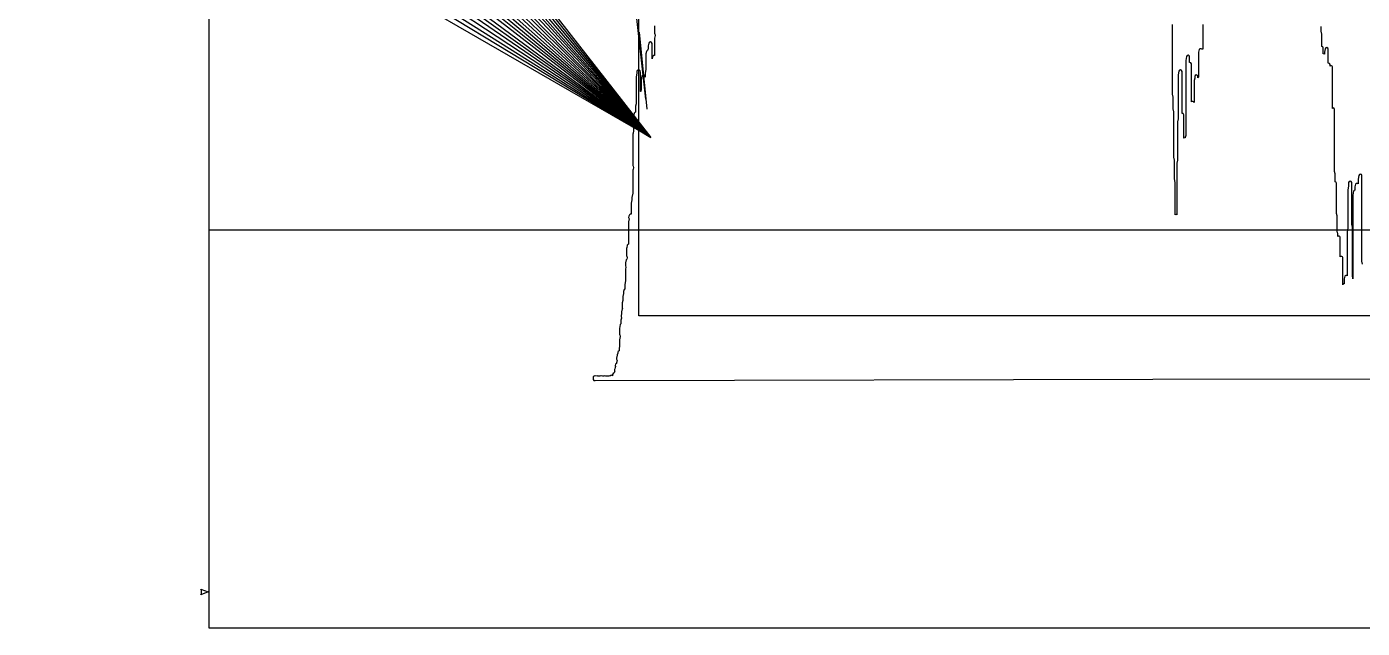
# Model space of a CAD drawing. Extents: x -85 to 1067, y -372 to 325.
# Drawn here: x -81 to 512, y -372 to -104 of the extents above; entities that cross this region are included whole.
import ezdxf

# ---------------------------------------------------------------- set-up
doc = ezdxf.new("R2010")
doc.units = 0

msp = doc.modelspace()

# ---------------------------------------------------------------- linework, layer by layer
for p, q in [((193.892, -136.638), (185.86, -65.0263)), ((190.972, -106.822), (194.29669, -140.9571))]:
    msp.add_line(p, q)
at = {"layer": 'Layer 1'}
for p, q in [((0, -194.759), (0, 323.178)), ((0, -371.653), (0, 323.178)), ((0, -371.653), (0, 323.178)), ((0, -371.653), (0, 323.178)), ((0, -371.653), (0, 323.178)), ((0, -371.653), (0, 323.178)), ((0, -371.653), (0, 323.178)), ((0, -371.653), (0, 323.178)), ((0, -371.653), (0, 323.178)), ((0, -371.653), (0, 323.178)), ((0, -371.653), (0, 323.178)), ((0, -371.653), (0, 323.178)), ((0, -371.653), (0, 323.178)), ((190.782, -232.799), (190.782, 288.465)), ((-28.2499, 134.397), (196.061, -153.622)), ((-31.2538, 129.428), (196.061, -153.622)), ((-37.4619, 118.664), (196.061, -153.622)), ((-34.1999, 124.408), (196.061, -153.622)), ((-40.2892, 113.49), (196.0608, -153.622)), ((-42.9367, 108.536), (196.061, -153.622)), ((-45.8038, 103.012), (196.061, -153.622)), ((-48.8913, 96.7936), (196.0617, -153.6224)), ((-51.4714, 91.3899), (196.061, -153.622)), ((-54.2611, 85.2572), (196.0609, -153.6218)), ((-56.7611, 79.5953), (196.061, -153.622)), ((-59.2449, 73.6523), (196.061, -153.622)), ((-61.4801, 68.1997), (196.061, -153.622)), ((-63.8203, 62.1469), (196.061, -153.622)), ((-65.9533, 56.5476), (196.061, -153.622)), ((-68.0034, 50.8343), (196.061, -153.622)), ((-70.4864, 43.7116), (196.061, -153.622)), ((-72.3549, 37.9024), (196.0611, -153.6216)), ((-74.1722, 32.0688), (196.0608, -153.6222)), ((-76.0289, 25.7104), (196.0611, -153.6216)), ((-77.8182, 19.3068), (196.0618, -153.6222)), ((-79.3557, 13.3914), (196.0613, -153.6216)), ((196.061, -153.622), (-81.067, 6.378)), ((197.798, -103.956), (197.798, -104.809)), ((197.798, -104.809), (197.798, -105.639)), ((197.798, -105.639), (197.798, -106.489)), ((197.798, -106.489), (197.798, -107.341)), ((427.788, -104.518), (427.788, -103.384)), ((427.788, -105.634), (427.788, -104.518)), ((427.788, -106.483), (427.788, -105.634)), ((427.788, -107.903), (427.788, -106.483)), ((441.34, -103.384), (441.34, -104.518)), ((441.34, -104.518), (441.34, -105.348)), ((441.34, -105.348), (441.34, -106.201)), ((441.34, -106.201), (441.34, -107.054)), ((493.856, -105.348), (493.856, -104.235)), ((493.856594, -106.417872), (493.856, -105.348)), ((494.104582, -107.775242), (493.856594, -106.417872)), ((195.26197, -111.688732), (194.977716, -112.823912)), ((195.5646, -111.258183), (195.26197, -111.688732)), ((196.03293, -111.160218), (195.5646, -111.258183)), ((196.463287, -111.369577), (196.03293, -111.160218)), ((196.652, -111.861), (196.463287, -111.369577)), ((196.652, -112.714), (196.652, -111.861)), ((197.811745, -109.449396), (197.797634, -109.588927)), ((197.797634, -109.588927), (197.798, -110.442)), ((197.798, -107.341), (197.834153, -107.563193)), ((197.798, -110.442), (197.798, -111.577)), ((197.798, -111.577), (197.798, -112.428)), ((197.798, -112.428), (197.798, -113.256)), ((198.059846, -108.236716), (197.811745, -109.449396)), ((197.834153, -107.563193), (198.059846, -108.236716)), ((427.788, -109.3), (427.788, -107.903)), ((427.788, -110.719), (427.788, -109.3)), ((427.788, -111.572), (427.788, -110.719)), ((427.788, -112.991), (427.788, -111.572)), ((441.34, -107.054), (441.34, -107.903)), ((441.34, -107.903), (441.34, -108.754)), ((441.34, -108.754), (441.34, -109.584)), ((441.34, -109.584), (441.34, -110.437)), ((441.34, -110.437), (441.34, -111.856)), ((441.34, -111.856), (441.34, -113.251)), ((494.117, -107.901), (494.104582, -107.775242)), ((494.117, -109.04), (494.117, -107.901)), ((494.117, -109.866), (494.117, -109.04)), ((494.117, -111.003), (494.117, -109.866)), ((494.117, -112.138), (494.117, -111.003)), ((494.117, -112.989), (494.117, -112.138)), ((193.845231, -116.665699), (193.845, -117.492)), ((193.845, -117.492), (193.845, -118.345)), ((193.845, -118.345), (193.845, -119.196)), ((193.865551, -116.493431), (193.845231, -116.665699)), ((194.15147, -115.356561), (193.865551, -116.493431)), ((194.36284, -115.04248), (194.15147, -115.356561)), ((194.706121, -114.882851), (194.36284, -115.04248)), ((194.71487, -114.80366), (194.706121, -114.882851)), ((194.956, -113.746), (194.71487, -114.80366)), ((194.977716, -112.823912), (194.955703, -112.996152)), ((194.955703, -112.996152), (194.956, -113.746)), ((196.652, -113.541), (196.652, -112.714)), ((196.652, -114.393), (196.652, -113.541)), ((196.652, -115.246), (196.652, -114.393)), ((196.652, -116.097), (196.652, -115.246)), ((196.652, -116.926), (196.652, -116.097)), ((196.652, -117.776), (196.652, -116.926)), ((196.652207, -118.558505), (196.652, -117.776)), ((196.664625, -118.613623), (196.652207, -118.558505)), ((196.69725, -118.405202), (196.664625, -118.613623)), ((196.981504, -117.552525), (196.69725, -118.405202)), ((197.322241, -117.217972), (196.981504, -117.552525)), ((197.798, -117.177), (197.322241, -117.217972)), ((197.798, -113.256), (197.798, -114.393)), ((197.798, -114.393), (197.798, -115.246)), ((197.798, -115.246), (197.798, -116.379)), ((197.798, -116.379), (197.798, -117.177)), ((427.788, -113.821), (427.788, -112.991)), ((427.788, -114.671), (427.788, -113.821)), ((427.788, -115.522), (427.788, -114.671)), ((427.788, -116.374), (427.788, -115.522)), ((427.788, -117.771), (427.788, -116.374)), ((427.788, -118.624), (427.788, -117.771)), ((427.788, -119.477), (427.788, -118.624)), ((434.00981, -117.655599), (433.725556, -119.359199)), ((434.287981, -117.188999), (434.00981, -117.655599)), ((434.764266, -117.065029), (434.287981, -117.188999)), ((435.213871, -117.265194), (434.764266, -117.065029)), ((435.412, -117.771), (435.213871, -117.265194)), ((435.412, -118.624), (435.412, -117.771)), ((435.412, -119.759), (435.412, -118.624)), ((439.374073, -115.807578), (439.374, -116.66)), ((439.374, -116.66), (439.374, -117.487)), ((439.374, -117.487), (439.374, -118.34)), ((439.374, -118.34), (439.374, -119.191)), ((439.39524, -115.637031), (439.374073, -115.807578)), ((439.677716, -114.500161), (439.39524, -115.637031)), ((439.924131, -114.247371), (439.677716, -114.500161)), ((440.243945, -114.147761), (439.924131, -114.247371)), ((440.573914, -114.205414), (440.243945, -114.147761)), ((440.850796, -114.424413), (440.573914, -114.205414)), ((441.34, -114.34), (440.850796, -114.424413)), ((441.34, -113.251), (441.34, -114.34)), ((494.116827, -113.146477), (494.117, -112.989)), ((494.52014, -113.38311), (494.116827, -113.146477)), ((494.687, -113.82), (494.52014, -113.38311)), ((494.686719, -116.379693), (494.687, -116.374)), ((495.262, -116.595), (494.686719, -116.379693)), ((494.687, -114.669), (494.687, -113.82)), ((494.687, -115.522), (494.687, -114.669)), ((494.687, -116.374), (494.687, -115.522)), ((495.275746, -115.667849), (495.261635, -115.80738)), ((495.261635, -115.80738), (495.262, -116.595)), ((495.56, -114.248469), (495.275746, -115.667849)), ((495.849561, -113.799577), (495.56, -114.248469)), ((496.321154, -113.687426), (495.849561, -113.799577)), ((496.76142, -113.890679), (496.321154, -113.687426)), ((496.957, -114.388), (496.76142, -113.890679)), ((496.957, -115.239), (496.957, -114.388)), ((496.957, -116.374), (496.957, -115.239)), ((496.957, -117.487), (496.957, -116.374)), ((496.957, -118.624), (496.957, -117.487)), ((496.957, -119.475), (496.957, -118.624)), ((190.014376, -123.885294), (189.892748, -124.283904)), ((189.892748, -124.283904), (189.893, -125.052)), ((190.315195, -123.638385), (190.014376, -123.885294)), ((190.700638, -123.584611), (190.315195, -123.638385)), ((191.076138, -123.765406), (190.700638, -123.584611)), ((191.358614, -124.025502), (191.076138, -123.765406)), ((191.586, -124.544), (191.358614, -124.025502)), ((191.586, -125.397), (191.586, -124.544)), ((193.845, -123.373), (193.572825, -124.99391)), ((193.845, -119.196), (193.845, -120.048)), ((193.845, -120.048), (193.845, -120.875)), ((193.845, -120.875), (193.845, -121.728)), ((193.845, -121.728), (193.845, -122.581)), ((193.845, -122.581), (193.845, -123.373)), ((427.788, -120.326), (427.788, -119.477)), ((427.788, -121.156), (427.788, -120.326)), ((427.788, -122.009), (427.788, -121.156)), ((427.788, -122.86), (427.788, -122.009)), ((427.788, -124.279), (427.788, -122.86)), ((427.788, -125.108), (427.788, -124.279)), ((430.62389, -124.16185), (430.341414, -125.84135)), ((430.902534, -123.695293), (430.62389, -124.16185)), ((431.37909, -123.571836), (430.902534, -123.695293)), ((431.828574, -123.772674), (431.37909, -123.571836)), ((432.026, -124.279), (431.828574, -123.772674)), ((432.026, -125.106), (432.026, -124.279)), ((433.715114, -119.476349), (433.715, -120.326)), ((433.715, -120.326), (433.715, -121.44)), ((433.715, -121.44), (433.715, -122.29)), ((433.715, -122.29), (433.715, -123.428)), ((433.715, -123.428), (433.715, -124.825)), ((433.725556, -119.359199), (433.715114, -119.476349)), ((435.412407, -120.3274), (435.412, -119.759)), ((435.95312, -120.41891), (435.412407, -120.3274)), ((436.265, -120.87), (435.95312, -120.41891)), ((436.265, -121.723), (436.265, -120.87)), ((436.265, -122.575), (436.265, -121.723)), ((436.265, -123.428), (436.265, -122.575)), ((436.265, -124.279), (436.265, -123.428)), ((436.265, -125.392), (436.265, -124.279)), ((439.374, -119.191), (439.374, -120.043)), ((439.374, -120.043), (439.374, -121.156)), ((439.374, -121.156), (439.374, -122.009)), ((439.374, -122.009), (439.374, -123.142)), ((439.374, -123.142), (439.374, -123.995)), ((439.374, -123.995), (439.374, -125.108)), ((496.957509, -120.592463), (496.957, -119.475)), ((497.488541, -120.700925), (496.957509, -120.592463)), ((497.786, -121.154), (497.488541, -120.700925)), ((497.7861, -121.923083), (497.786, -121.154)), ((498.113806, -121.768792), (497.7861, -121.923083)), ((498.455895, -121.792513), (498.113806, -121.768792)), ((498.747312, -121.973248), (498.455895, -121.792513)), ((498.923, -122.29), (498.747312, -121.973248)), ((498.923, -123.142), (498.923, -122.29)), ((498.923, -124.279), (498.923, -123.142)), ((498.923, -125.392), (498.923, -124.279)), ((189.617382, -126.70049), (189.60694, -126.815919)), ((189.60694, -126.815919), (189.607, -127.669)), ((189.607, -127.669), (189.607, -128.496)), ((189.607, -128.496), (189.607, -129.349)), ((189.607, -129.349), (189.607, -130.2)), ((189.607, -130.2), (189.607, -131.052)), ((189.893, -125.052), (189.617382, -126.70049)), ((191.586, -126.25), (191.586, -125.397)), ((191.586, -127.099), (191.586, -126.25)), ((191.586, -127.952), (191.586, -127.099)), ((191.586, -128.782), (191.586, -127.952)), ((191.586, -129.633), (191.586, -128.782)), ((191.586, -130.482), (191.586, -129.633)), ((191.586, -131.335), (191.586, -130.482)), ((191.856413, -127.95138), (191.856, -128.782)), ((191.856, -128.782), (191.856, -129.633)), ((191.856, -129.633), (191.856, -130.482)), ((191.856, -130.482), (191.856, -131.335)), ((191.870524, -127.813571), (191.856413, -127.95138)), ((192.153, -126.394191), (191.870524, -127.813571)), ((192.442305, -125.94559), (192.153, -126.394191)), ((192.913645, -125.833038), (192.442305, -125.94559)), ((193.353912, -126.035515), (192.913645, -125.833038)), ((193.55, -126.532), (193.353912, -126.035515)), ((193.549582, -126.801118), (193.55, -126.532)), ((193.562, -126.746), (193.549582, -126.801118)), ((193.562383, -125.112782), (193.562, -125.964)), ((193.562, -125.964), (193.562, -126.746)), ((193.572825, -124.99391), (193.562383, -125.112782)), ((427.788, -125.959), (427.788, -125.108)), ((427.788, -127.378), (427.788, -125.959)), ((427.788, -128.777), (427.788, -127.378)), ((427.788, -130.194), (427.788, -128.777)), ((427.788, -131.329), (427.788, -130.194)), ((430.332665, -125.958472), (430.332, -126.811)), ((430.332, -126.811), (430.332, -127.664)), ((430.332, -127.664), (430.332, -128.491)), ((430.332, -128.491), (430.332, -129.343)), ((430.332, -129.343), (430.332, -130.194)), ((430.332, -130.194), (430.332, -131.329)), ((430.341414, -125.84135), (430.332665, -125.958472)), ((432.026, -125.959), (432.026, -125.106)), ((432.026, -126.811), (432.026, -125.959)), ((432.026, -127.945), (432.026, -126.811)), ((432.026, -129.057), (432.026, -127.945)), ((432.026, -130.194), (432.026, -129.057)), ((432.026, -131.047), (432.026, -130.194)), ((433.715, -124.825), (433.715, -126.245)), ((433.715, -126.245), (433.715, -127.664)), ((433.715, -127.664), (433.715, -129.057)), ((433.715, -129.057), (433.715, -130.763)), ((436.265, -126.527), (436.265, -125.392)), ((436.265, -127.664), (436.265, -126.527)), ((436.265, -128.777), (436.265, -127.664)), ((436.265, -130.194), (436.265, -128.777)), ((436.265, -131.614), (436.265, -130.194)), ((437.406489, -128.31492), (437.384476, -128.490603)), ((437.384476, -128.490603), (437.385, -129.628)), ((437.385, -129.628), (437.385, -130.477)), ((437.385, -130.477), (437.385, -131.329)), ((437.67, -127.29), (437.406489, -128.31492)), ((437.67023, -126.527), (437.67, -127.29)), ((437.897372, -126.011587), (437.67023, -126.527)), ((438.375582, -125.839782), (437.897372, -126.011587)), ((438.853808, -126.011587), (438.375582, -125.839782)), ((439.081, -126.527), (438.853808, -126.011587)), ((439.081195, -127.054386), (439.081, -126.527)), ((439.374, -126.827), (439.081195, -127.054386)), ((439.374, -125.108), (439.374, -126.245)), ((439.374, -126.245), (439.374, -126.827)), ((498.923, -126.811), (498.923, -125.392)), ((498.923, -127.662), (498.923, -126.811)), ((498.923, -128.491), (498.923, -127.662)), ((498.923, -129.342), (498.923, -128.491)), ((498.923, -130.477), (498.923, -129.342)), ((498.923, -131.33), (498.923, -130.477)), ((189.607, -131.052), (189.607, -131.905)), ((189.607, -131.905), (189.607, -132.732)), ((189.607, -132.732), (189.607, -133.584)), ((189.607, -133.584), (189.607, -134.437)), ((189.607, -134.437), (189.607, -135.288)), ((189.607, -135.288), (189.607, -136.116)), ((189.607, -136.116), (189.607, -136.967)), ((191.586, -132.187), (191.586, -131.335)), ((191.586, -133.018), (191.586, -132.187)), ((191.586, -133.161), (191.586, -133.018)), ((191.682067, -133.16083), (191.586, -133.161)), ((191.856, -132.129), (191.682067, -133.16083)), ((191.856, -131.335), (191.856, -132.129)), ((427.788, -132.182), (427.788, -131.329)), ((427.788, -133.295), (427.788, -132.182)), ((427.788464, -134.360979), (427.788, -133.295)), ((428.058889, -135.711469), (427.788464, -134.360979)), ((428.073, -135.851), (428.058889, -135.711469)), ((428.073, -136.678), (428.073, -135.851)), ((430.332, -131.329), (430.332, -132.442)), ((430.332, -132.442), (430.332, -133.579)), ((430.332, -133.579), (430.332, -134.713)), ((430.332, -134.713), (430.332, -135.851)), ((430.332, -135.851), (430.332, -136.962)), ((432.026, -132.442), (432.026, -131.047)), ((432.026, -133.862), (432.026, -132.442)), ((432.026, -134.713), (432.026, -133.862)), ((432.026, -135.565), (432.026, -134.713)), ((432.026, -136.962), (432.026, -135.565)), ((433.715, -130.763), (433.715, -132.182)), ((433.715, -132.182), (433.715, -133.862)), ((433.715, -133.862), (433.715, -135.565)), ((433.715, -135.565), (433.715, -137.531)), ((436.265, -133.295), (436.265, -131.614)), ((436.265, -134.714), (436.265, -133.295)), ((436.265, -136.396), (436.265, -134.714)), ((436.26528, -137.773672), (436.265, -136.396)), ((437.385, -131.329), (437.385, -132.182)), ((437.385, -132.182), (437.385, -133.295)), ((437.385, -133.295), (437.385, -134.146)), ((437.385, -134.146), (437.385, -135.283)), ((437.385, -135.283), (437.385, -136.396)), ((437.385, -136.396), (437.385, -137.531)), ((498.923, -132.441), (498.923, -131.33)), ((498.923, -133.293), (498.923, -132.441)), ((498.923, -134.43), (498.923, -133.293)), ((498.923, -135.565), (498.923, -134.43)), ((498.923, -136.678), (498.923, -135.565)), ((189.323, -142.356), (188.986962, -142.49776)), ((189.323141, -139.806317), (189.323, -140.635)), ((189.323, -140.635), (189.323, -141.486)), ((189.323, -141.486), (189.323, -142.338)), ((189.323, -142.338), (189.323, -142.356)), ((189.345154, -139.63577), (189.323141, -139.806317)), ((189.607, -138.585), (189.345154, -139.63577)), ((189.607, -136.967), (189.607, -137.82)), ((189.607, -137.82), (189.607, -138.585)), ((428.072157, -140.844701), (428.073, -140.061)), ((428.340889, -142.195191), (428.072157, -140.844701)), ((428.073, -137.531), (428.073, -136.678)), ((428.073, -138.382), (428.073, -137.531)), ((428.073, -139.234), (428.073, -138.382)), ((428.073, -140.061), (428.073, -139.234)), ((428.355, -142.333), (428.340889, -142.195191)), ((428.355, -143.47), (428.355, -142.333)), ((430.332, -136.962), (430.332, -138.097)), ((430.332, -138.097), (430.332, -139.517)), ((430.332, -139.517), (430.332, -140.63)), ((430.332, -140.63), (430.332, -141.481)), ((430.332, -141.481), (430.332, -142.617)), ((432.026, -137.815), (432.026, -136.962)), ((432.026, -138.668), (432.026, -137.815)), ((432.026, -139.517), (432.026, -138.668)), ((432.026, -140.347), (432.026, -139.517)), ((432.026, -141.766), (432.026, -140.347)), ((432.026, -142.617), (432.026, -141.766)), ((433.715, -137.531), (433.715, -139.234)), ((433.715, -139.234), (433.715, -141.2)), ((433.715, -141.2), (433.715, -143.186)), ((436.576981, -137.622435), (436.26528, -137.773672)), ((436.906051, -137.634022), (436.576981, -137.622435)), ((437.194665, -137.792516), (436.906051, -137.634022)), ((437.385, -138.082), (437.194665, -137.792516)), ((437.385, -137.531), (437.385, -138.082)), ((498.922323, -140.6574), (498.923, -140.061)), ((499.13938, -140.497211), (498.922323, -140.6574)), ((498.923, -137.815), (498.923, -136.678)), ((498.923, -138.949), (498.923, -137.815)), ((498.923, -140.061), (498.923, -138.949)), ((499.592582, -140.72604), (499.13938, -140.497211)), ((499.775, -141.2), (499.592582, -140.72604)), ((499.775, -142.333), (499.775, -141.2)), ((499.775, -143.186), (499.775, -142.333)), ((188.480652, -144.471314), (188.469928, -144.588436)), ((188.469928, -144.588436), (188.47, -145.441)), ((188.47, -145.441), (188.47, -146.29)), ((188.47, -146.29), (188.47, -147.143)), ((188.47, -147.143), (188.47, -147.971)), ((188.47, -147.971), (188.47, -148.824)), ((188.766599, -142.788364), (188.480652, -144.471314)), ((188.986962, -142.49776), (188.766599, -142.788364)), ((428.355, -144.299), (428.355, -143.47)), ((428.355, -145.435), (428.355, -144.299)), ((428.355, -146.569), (428.355, -145.435)), ((428.355, -147.682), (428.355, -146.569)), ((428.355, -148.819), (428.355, -147.682)), ((430.059853, -146.71549), (430.045742, -146.855021)), ((430.045742, -146.855021), (430.046, -147.966)), ((430.046, -147.966), (430.046, -148.819)), ((430.332, -145.365), (430.059853, -146.71549)), ((430.332, -142.617), (430.332, -143.47)), ((430.332, -143.47), (430.332, -144.583)), ((430.332, -144.583), (430.332, -145.365)), ((432.025323, -142.930843), (432.026, -142.617)), ((432.565062, -143.021077), (432.025323, -142.930843)), ((432.878, -143.47), (432.565062, -143.021077)), ((432.878, -144.297), (432.878, -143.47)), ((432.878, -145.15), (432.878, -144.297)), ((432.878, -146.285), (432.878, -145.15)), ((432.878, -147.136), (432.878, -146.285)), ((432.878, -148.248), (432.878, -147.136)), ((432.878, -149.101), (432.878, -148.248)), ((433.715, -143.186), (433.715, -144.865)), ((433.715, -144.865), (433.715, -146.855)), ((433.715, -146.855), (433.715, -148.819)), ((499.775, -144.013), (499.775, -143.186)), ((499.775, -145.15), (499.775, -144.013)), ((499.775, -146.002), (499.775, -145.15)), ((499.775, -146.855), (499.775, -146.002)), ((499.775, -147.682), (499.775, -146.855)), ((499.775, -148.535), (499.775, -147.682)), ((188.187185, -151.922611), (188.187, -152.775)), ((188.187, -152.775), (188.187, -153.628)), ((188.187, -153.628), (188.187, -154.761)), ((188.201296, -151.78308), (188.187185, -151.922611)), ((188.47, -150.455), (188.201296, -151.78308)), ((188.47, -148.824), (188.47, -149.673)), ((188.47, -149.673), (188.47, -150.455)), ((428.355, -149.668), (428.355, -148.819)), ((428.355, -150.806), (428.355, -149.668)), ((428.355, -151.633), (428.355, -150.806)), ((428.355, -153.053), (428.355, -151.633)), ((428.355, -154.474), (428.355, -153.053)), ((430.046, -148.819), (430.046, -149.668)), ((430.046, -149.668), (430.046, -150.805)), ((430.046, -150.805), (430.046, -151.917)), ((430.046, -151.917), (430.046, -152.77)), ((430.046, -152.77), (430.046, -153.904)), ((430.046, -153.904), (430.046, -155.042)), ((432.877873, -153.856598), (432.878, -153.053)), ((433.358441, -153.751527), (432.877873, -153.856598)), ((432.878, -150.52), (432.878, -149.101)), ((432.878, -151.373), (432.878, -150.52)), ((432.878, -152.203), (432.878, -151.373)), ((432.878, -153.053), (432.878, -152.203)), ((433.470455, -153.198569), (433.358441, -153.751527)), ((433.715, -153.016), (433.470455, -153.198569)), ((433.715, -148.819), (433.715, -150.806)), ((433.715, -150.806), (433.715, -152.77)), ((433.715, -152.77), (433.715, -153.016)), ((499.775, -149.387), (499.775, -148.535)), ((499.775, -150.238), (499.775, -149.387)), ((499.775, -151.373), (499.775, -150.238)), ((499.775, -152.204), (499.775, -151.373)), ((499.775, -153.337), (499.775, -152.204)), ((499.775, -154.474), (499.775, -153.337)), ((188.187, -154.761), (188.187, -155.592)), ((188.187, -155.592), (188.187, -156.441)), ((188.187, -156.441), (188.187, -157.294)), ((188.187, -157.294), (188.187, -158.43)), ((188.187, -158.43), (188.187, -159.543)), ((188.187, -159.543), (188.187, -160.396)), ((428.355, -155.869), (428.355, -154.474)), ((428.355, -157.288), (428.355, -155.869)), ((428.355, -158.708), (428.355, -157.288)), ((428.355, -159.538), (428.355, -158.708)), ((428.355, -160.957), (428.355, -159.538)), ((430.046, -155.042), (430.046, -156.153)), ((430.046, -156.153), (430.046, -157.573)), ((430.046, -157.573), (430.046, -158.708)), ((430.046, -158.708), (430.046, -159.821)), ((430.046, -159.821), (430.046, -161.242)), ((499.775, -155.587), (499.775, -154.474)), ((499.775, -156.436), (499.775, -155.587)), ((499.775, -157.573), (499.775, -156.436)), ((499.775, -158.708), (499.775, -157.573)), ((499.775, -159.821), (499.775, -158.708)), ((499.775, -160.958), (499.775, -159.821)), ((188.187, -160.396), (188.187, -161.247)), ((188.187, -161.247), (188.187, -162.382)), ((188.187, -162.382), (188.187, -163.209)), ((188.187, -163.209), (188.187, -164.061)), ((188.187, -164.061), (188.187, -165.198)), ((188.187, -165.198), (188.187, -166.051)), ((188.187, -166.051), (188.224902, -166.278386)), ((428.355492, -162.306388), (428.355, -160.957)), ((428.625889, -163.632748), (428.355492, -162.306388)), ((428.64, -163.774), (428.625889, -163.632748)), ((428.64, -165.193), (428.64, -163.774)), ((428.64, -166.613), (428.64, -165.193)), ((429.785481, -165.193101), (429.785, -166.328)), ((429.797899, -165.06565), (429.785481, -165.193101)), ((430.046, -163.71), (429.797899, -165.06565)), ((430.046, -161.242), (430.046, -162.377)), ((430.046, -162.377), (430.046, -163.71)), ((499.775, -162.093), (499.775, -160.958)), ((499.775, -163.204), (499.775, -162.093)), ((499.775, -164.341), (499.775, -163.204)), ((499.775, -165.476), (499.775, -164.341)), ((499.775, -166.613), (499.775, -165.476)), ((188.18731, -168.014729), (188.187, -168.864)), ((188.187, -168.864), (188.187, -169.717)), ((188.187, -169.717), (188.187, -170.569)), ((188.187, -170.569), (188.187, -171.682)), ((188.187, -171.682), (188.187, -172.533)), ((188.20763, -167.845904), (188.18731, -168.014729)), ((188.440181, -166.908842), (188.20763, -167.845904)), ((188.224902, -166.278386), (188.440181, -166.908842)), ((428.639968, -171.902829), (428.64, -170.824)), ((428.915558, -173.549599), (428.639968, -171.902829)), ((428.64, -167.725), (428.64, -166.613)), ((428.64, -168.576), (428.64, -167.725)), ((428.64, -169.711), (428.64, -168.576)), ((428.64, -170.824), (428.64, -169.711)), ((429.785, -166.328), (429.785, -167.725)), ((429.785, -167.725), (429.785, -169.145)), ((429.785, -169.145), (429.785, -170.564)), ((429.785, -170.564), (429.785, -171.675)), ((429.785, -171.675), (429.785, -173.095)), ((499.775, -167.726), (499.775, -166.613)), ((499.775476, -168.773242), (499.775, -167.726)), ((500.038987, -169.825732), (499.775476, -168.773242)), ((500.061, -169.998), (500.038987, -169.825732)), ((500.061, -171.109), (500.061, -169.998)), ((500.061, -171.961), (500.061, -171.109)), ((500.061, -173.096), (500.061, -171.961)), ((510.51659, -170.44685), (510.234086, -172.12635)), ((510.79755, -169.98798), (510.51659, -170.44685)), ((511.270272, -169.866732), (510.79755, -169.98798)), ((511.716255, -170.06483), (511.270272, -169.866732)), ((511.917, -170.564), (511.716255, -170.06483)), ((511.917, -171.677), (511.917, -170.564)), ((511.917, -172.528), (511.917, -171.677)), ((188.187, -172.533), (188.187, -173.386)), ((188.187, -173.386), (188.187, -174.238)), ((188.187, -174.238), (188.187, -175.065)), ((188.187, -175.065), (188.187, -175.918)), ((188.187, -175.918), (188.187, -176.769)), ((188.187, -176.769), (188.187, -177.621)), ((188.187, -177.621), (188.187, -178.448)), ((428.926, -173.665), (428.915558, -173.549599)), ((428.926, -174.493), (428.926, -173.665)), ((428.926, -175.627), (428.926, -174.493)), ((428.926, -176.764), (428.926, -175.627)), ((428.926, -177.616), (428.926, -176.764)), ((428.926, -178.443), (428.926, -177.616)), ((429.785, -173.095), (429.785, -174.493)), ((429.785, -174.493), (429.785, -175.913)), ((429.785, -175.913), (429.785, -177.05)), ((429.785, -177.05), (429.785, -178.443)), ((500.061242, -173.321709), (500.061, -173.096)), ((500.448401, -173.54029), (500.061242, -173.321709)), ((500.628, -173.947), (500.448401, -173.54029)), ((500.628, -174.778), (500.628, -173.947)), ((500.628, -175.627), (500.628, -174.778)), ((500.628, -176.48), (500.628, -175.627)), ((500.628, -177.332), (500.628, -176.48)), ((500.628, -178.185), (500.628, -177.332)), ((505.702633, -177.04992), (505.702, -177.899)), ((505.702, -177.899), (505.702, -178.729)), ((505.711382, -176.93277), (505.702633, -177.04992)), ((505.987, -175.286), (505.711382, -176.93277)), ((506.213605, -173.151983), (505.98626, -173.667)), ((505.98626, -173.667), (505.987, -174.493)), ((505.987, -174.493), (505.987, -175.286)), ((506.69164, -172.980311), (506.213605, -173.151983)), ((507.16967, -173.151983), (506.69164, -172.980311)), ((507.397, -173.667), (507.16967, -173.151983)), ((507.397, -174.493), (507.397, -173.667)), ((507.397, -175.346), (507.397, -174.493)), ((507.397, -176.48), (507.397, -175.346)), ((507.397, -177.332), (507.397, -176.48)), ((507.397, -178.445), (507.397, -177.332)), ((508.243241, -177.499086), (507.960737, -179.178586)), ((508.464711, -177.206721), (508.243241, -177.499086)), ((508.803, -177.065), (508.464711, -177.206721)), ((508.803167, -175.626506), (508.803, -176.48)), ((508.803, -176.48), (508.803, -177.065)), ((508.824334, -175.457709), (508.803167, -175.626506)), ((509.10681, -174.322559), (508.824334, -175.457709)), ((509.334004, -174.08288), (509.10681, -174.322559)), ((509.630224, -173.975422), (509.334004, -174.08288)), ((509.943785, -174.006642), (509.630224, -173.975422)), ((510.223, -174.183), (509.943785, -174.006642)), ((510.223362, -172.243472), (510.223, -173.381)), ((510.223, -173.381), (510.223, -174.183)), ((510.234086, -172.12635), (510.223362, -172.243472)), ((511.917, -173.947), (511.917, -172.528)), ((511.917, -174.778), (511.917, -173.947)), ((511.917, -175.627), (511.917, -174.778)), ((511.917, -176.765), (511.917, -175.627)), ((511.917, -177.616), (511.917, -176.765)), ((511.917, -178.729), (511.917, -177.616)), ((187.344075, -182.85264), (187.335326, -182.96979)), ((187.335326, -182.96979), (187.336, -183.823)), ((187.336, -183.823), (187.336, -184.672)), ((187.618, -181.23), (187.344075, -182.85264)), ((187.618153, -180.437442), (187.618, -181.23)), ((187.630571, -180.299633), (187.618153, -180.437442)), ((187.916603, -178.876813), (187.630571, -180.299633)), ((188.187, -178.677), (187.916603, -178.876813)), ((188.187, -178.448), (188.187, -178.677)), ((428.926, -179.296), (428.926, -178.443)), ((428.926, -180.148), (428.926, -179.296)), ((428.926, -181.001), (428.926, -180.148)), ((428.926, -181.852), (428.926, -181.001)), ((428.926, -182.681), (428.926, -181.852)), ((428.926, -183.532), (428.926, -182.681)), ((428.926, -184.384), (428.926, -183.532)), ((429.785, -178.443), (429.785, -179.863)), ((429.785, -179.863), (429.785, -181.282)), ((429.785, -181.282), (429.785, -182.395)), ((429.785, -182.395), (429.785, -183.817)), ((429.785, -183.817), (429.785, -184.951)), ((500.628, -179.012), (500.628, -178.185)), ((500.628, -180.149), (500.628, -179.012)), ((500.628, -181.001), (500.628, -180.149)), ((500.628, -181.852), (500.628, -181.001)), ((500.628, -182.681), (500.628, -181.852)), ((500.628, -183.818), (500.628, -182.681)), ((500.628, -184.951), (500.628, -183.818)), ((505.702, -178.729), (505.702, -179.582)), ((505.702, -179.582), (505.702, -180.715)), ((505.702, -180.715), (505.702, -181.852)), ((505.702, -181.852), (505.702, -182.965)), ((505.702, -182.965), (505.702, -184.1)), ((507.397, -179.582), (507.397, -178.445)), ((507.397, -180.715), (507.397, -179.582)), ((507.397, -182.112), (507.397, -180.715)), ((507.397, -183.247), (507.397, -182.112)), ((507.397, -184.667), (507.397, -183.247)), ((507.950013, -179.295708), (507.95, -180.433)), ((507.95, -180.433), (507.95, -181.568)), ((507.95, -181.568), (507.95, -182.965)), ((507.95, -182.965), (507.95, -183.818)), ((507.95, -183.818), (507.95, -184.667)), ((507.960737, -179.178586), (507.950013, -179.295708)), ((511.917, -179.864), (511.917, -178.729)), ((511.917, -181.001), (511.917, -179.864)), ((511.917, -182.395), (511.917, -181.001)), ((511.917, -183.532), (511.917, -182.395)), ((511.917, -184.951), (511.917, -183.532)), ((186.481657, -189.803527), (186.237112, -191.017927)), ((186.297338, -188.59429), (186.259407, -189.130004)), ((186.259407, -189.130004), (186.481657, -189.803527)), ((186.579814, -188.025838), (186.297338, -188.59429)), ((186.899762, -187.724509), (186.579814, -188.025838)), ((187.336, -187.671), (186.899762, -187.724509)), ((187.336, -184.672), (187.336, -185.525)), ((187.336, -185.525), (187.336, -186.355)), ((187.336, -186.355), (187.336, -187.206)), ((187.336, -187.206), (187.336, -187.671)), ((428.925437, -187.142284), (428.926, -186.064)), ((429.052973, -187.91227), (428.925437, -187.142284)), ((428.926, -185.237), (428.926, -184.384)), ((428.926, -186.064), (428.926, -185.237)), ((429.436862, -187.871027), (429.052973, -187.91227)), ((429.785, -188.038), (429.436862, -187.871027)), ((429.785, -184.951), (429.785, -186.35)), ((429.785, -186.35), (429.785, -187.483)), ((429.785, -187.483), (429.785, -188.038)), ((500.627834, -187.396993), (500.628, -186.632)), ((500.88968, -188.451203), (500.627834, -187.396993)), ((500.628, -185.804), (500.628, -184.951)), ((500.628, -186.632), (500.628, -185.804)), ((500.91, -188.62), (500.88968, -188.451203)), ((500.91, -189.471), (500.91, -188.62)), ((500.91, -190.3), (500.91, -189.471)), ((505.702, -184.1), (505.702, -185.519)), ((505.702, -185.519), (505.702, -186.632)), ((505.702, -186.632), (505.702, -188.052)), ((505.702, -188.052), (505.702, -189.471)), ((505.702, -189.471), (505.702, -191.152)), ((507.397, -185.804), (507.397, -184.667)), ((507.397, -186.916), (507.397, -185.804)), ((507.397, -187.769), (507.397, -186.916)), ((507.397, -188.903), (507.397, -187.769)), ((507.397, -190.015), (507.397, -188.903)), ((507.95, -184.667), (507.95, -185.519)), ((507.95, -185.519), (507.95, -186.35)), ((507.95, -186.35), (507.95, -187.201)), ((507.95, -187.201), (507.95, -188.336)), ((507.95, -188.336), (507.95, -189.189)), ((507.95, -189.189), (507.95, -190.3)), ((511.917, -186.35), (511.917, -184.951)), ((511.917, -187.769), (511.917, -186.35)), ((511.917, -189.189), (511.917, -187.769)), ((511.917, -190.586), (511.917, -189.189)), ((794.983, -194.759), (0, -194.759)), ((186.223001, -191.157458), (186.223, -192.01)), ((186.223, -192.01), (186.223, -192.859)), ((186.223, -192.859), (186.223, -193.689)), ((186.223, -193.689), (186.223, -194.542)), ((186.223, -194.542), (186.223, -195.393)), ((186.223, -195.393), (186.223, -196.242)), ((186.237112, -191.017927), (186.223001, -191.157458)), ((500.909746, -195.272365), (500.91, -194.537)), ((501.157847, -196.013085), (500.909746, -195.272365)), ((500.91, -191.152), (500.91, -190.3)), ((500.91, -192.005), (500.91, -191.152)), ((500.91, -192.854), (500.91, -192.005)), ((500.91, -193.684), (500.91, -192.854)), ((500.91, -194.537), (500.91, -193.684)), ((505.426382, -195.55504), (505.41594, -195.670441)), ((505.41594, -195.670441), (505.416, -197.376)), ((505.702, -193.91), (505.426382, -195.55504)), ((505.702, -191.152), (505.702, -192.572)), ((505.702, -192.572), (505.702, -193.91)), ((507.397, -191.152), (507.397, -190.015)), ((507.397834, -191.918433), (507.397, -191.152)), ((507.65968, -192.969203), (507.397834, -191.918433)), ((507.68, -193.138), (507.65968, -192.969203)), ((507.68, -194.251), (507.68, -193.138)), ((507.68, -195.104), (507.68, -194.251)), ((507.68, -195.956), (507.68, -195.104)), ((507.95, -190.3), (507.95, -191.435)), ((507.95, -191.435), (507.95, -192.287)), ((507.95, -192.287), (507.95, -193.424)), ((507.95, -193.424), (507.95, -194.537)), ((507.95, -194.537), (507.95, -195.67)), ((507.95, -195.67), (507.95, -196.807)), ((511.917, -192.005), (511.917, -190.586)), ((511.917, -193.684), (511.917, -192.005)), ((511.917, -195.104), (511.917, -193.684)), ((511.917, -196.523), (511.917, -195.104)), ((185.673542, -201.420246), (185.391066, -202.558866)), ((185.900921, -201.162694), (185.673542, -201.420246)), ((186.223, -201.043), (185.900921, -201.162694)), ((186.223, -196.242), (186.223, -197.095)), ((186.223, -197.095), (186.223, -197.925)), ((186.223, -197.925), (186.223, -198.778)), ((186.223, -198.778), (186.223, -199.629)), ((186.223, -199.629), (186.223, -200.48)), ((186.223, -200.48), (186.223, -201.043)), ((501.194, -196.237), (501.157847, -196.013085)), ((501.194, -197.09), (501.194, -196.237)), ((501.19426, -197.570327), (501.194, -197.09)), ((501.512606, -197.427915), (501.19426, -197.570327)), ((501.843074, -197.450947), (501.512606, -197.427915)), ((502.12732, -197.621087), (501.843074, -197.450947)), ((502.307, -197.92), (502.12732, -197.621087)), ((502.307, -198.773), (502.307, -197.92)), ((502.307, -199.906), (502.307, -198.773)), ((502.307, -201.045), (502.307, -199.906)), ((502.307, -202.156), (502.307, -201.045)), ((505.416, -197.376), (505.416, -198.773)), ((505.416, -198.773), (505.416, -200.475)), ((505.416, -200.475), (505.416, -202.156)), ((507.68, -196.807), (507.68, -195.956)), ((507.68, -197.636), (507.68, -196.807)), ((507.68, -198.487), (507.68, -197.636)), ((507.68, -199.34), (507.68, -198.487)), ((507.68, -200.192), (507.68, -199.34)), ((507.68, -201.045), (507.68, -200.192)), ((507.68, -201.872), (507.68, -201.045)), ((507.95, -196.807), (507.95, -197.92)), ((507.95, -197.92), (507.95, -199.055)), ((507.95, -199.055), (507.95, -200.192)), ((507.95, -200.192), (507.95, -201.326)), ((507.95, -201.326), (507.95, -202.438)), ((511.917, -198.203), (511.917, -196.523)), ((511.917, -199.625), (511.917, -198.203)), ((511.917, -201.326), (511.917, -199.625)), ((511.917, -202.724), (511.917, -201.326)), ((185.391066, -202.558866), (185.370746, -202.727663)), ((185.370746, -202.727663), (185.371, -203.58)), ((185.371, -203.58), (185.371, -204.433)), ((185.371, -204.433), (185.371, -205.26)), ((185.371, -205.26), (185.371, -206.113)), ((185.371, -206.113), (185.407153, -206.335193)), ((185.407153, -206.335193), (185.631153, -207.010437)), ((185.631153, -207.010437), (185.500202, -207.663301)), ((502.307, -203.009), (502.307, -202.156)), ((502.307, -204.428), (502.307, -203.009)), ((502.307, -205.823), (502.307, -204.428)), ((502.30707, -206.61377), (502.307, -205.823)), ((502.630427, -206.457354), (502.30707, -206.61377)), ((502.970245, -206.475873), (502.630427, -206.457354)), ((503.262707, -206.649897), (502.970245, -206.475873)), ((503.444, -206.96), (503.262707, -206.649897)), ((503.444, -207.811), (503.444, -206.96)), ((505.416, -202.156), (505.416, -203.858)), ((505.416, -203.858), (505.416, -205.541)), ((505.416, -205.541), (505.416, -207.243)), ((505.416, -207.243), (505.416, -208.946)), ((507.68, -202.724), (507.68, -201.872)), ((507.68, -203.858), (507.68, -202.724)), ((507.68, -204.71), (507.68, -203.858)), ((507.68, -205.541), (507.68, -204.71)), ((507.68, -206.674), (507.68, -205.541)), ((507.68, -207.527), (507.68, -206.674)), ((507.68, -208.662), (507.68, -207.527)), ((507.95, -202.438), (507.95, -203.575)), ((507.95, -203.575), (507.95, -204.995)), ((507.95, -204.995), (507.95, -206.107)), ((507.95, -206.107), (507.95, -207.243)), ((507.95, -207.243), (507.95, -208.38)), ((511.916825, -208.58989), (511.917, -207.243)), ((511.917, -204.144), (511.917, -202.724)), ((511.917, -205.823), (511.917, -204.144)), ((511.917, -207.243), (511.917, -205.823)), ((184.800517, -209.496108), (184.8, -210.348)), ((184.8, -210.348), (184.836181, -210.571943)), ((184.800311, -212.334109), (184.8, -213.165)), ((184.8, -213.165), (184.8, -214.014)), ((184.822324, -212.16359), (184.800311, -212.334109)), ((184.816322, -209.354856), (184.800517, -209.496108)), ((185.100576, -207.957856), (184.816322, -209.354856)), ((185.056653, -211.228222), (184.822324, -212.16359)), ((184.836181, -210.571943), (185.056653, -211.228222)), ((185.500202, -207.663301), (185.100576, -207.957856)), ((503.444, -208.662), (503.444, -207.811)), ((503.444, -209.777), (503.444, -208.662)), ((503.444, -210.91), (503.444, -209.777)), ((503.444, -212.045), (503.444, -210.91)), ((503.444, -213.442), (503.444, -212.045)), ((503.444, -214.862), (503.444, -213.442)), ((505.416, -208.946), (505.416, -210.626)), ((505.416, -210.626), (505.416, -212.329)), ((505.416, -212.329), (505.416, -214.011)), ((507.68, -209.491), (507.68, -208.662)), ((507.68, -210.626), (507.68, -209.491)), ((507.68, -211.478), (507.68, -210.626)), ((507.68, -212.615), (507.68, -211.478)), ((507.68, -213.728), (507.68, -212.615)), ((507.95, -208.38), (507.95, -209.491)), ((507.95, -209.491), (507.95, -210.626)), ((507.95, -210.626), (507.95, -211.763)), ((507.95, -211.763), (507.95, -212.875)), ((507.95, -212.875), (507.95, -214.011)), ((512.189, -209.918), (511.916825, -208.58989)), ((184.52791, -218.98677), (184.519161, -219.102171)), ((184.519161, -219.102171), (184.52, -219.955)), ((184.8, -217.34), (184.52791, -218.98677)), ((184.8, -214.014), (184.8, -214.867)), ((184.8, -214.867), (184.8, -215.719)), ((184.8, -215.719), (184.8, -216.572)), ((184.8, -216.572), (184.8, -217.34)), ((503.443297, -219.045153), (503.444, -217.964)), ((503.472394, -218.926309), (503.443297, -219.045153)), ((503.444, -216.281), (503.444, -214.862)), ((503.444, -217.111), (503.444, -216.281)), ((503.444, -217.964), (503.444, -217.111)), ((503.691652, -218.684988), (503.472394, -218.926309)), ((503.996, -218.568), (503.691652, -218.684988)), ((503.996174, -216.56639), (503.996, -217.678)), ((503.996, -217.678), (503.996, -218.531)), ((503.996, -218.531), (503.996, -218.568)), ((504.017341, -216.394122), (503.996174, -216.56639)), ((504.30326, -215.257252), (504.017341, -216.394122)), ((504.529721, -215.018777), (504.30326, -215.257252)), ((504.824692, -214.911428), (504.529721, -215.018777)), ((505.137132, -214.941677), (504.824692, -214.911428)), ((505.416, -215.116), (505.137132, -214.941677)), ((505.416, -214.011), (505.416, -215.116)), ((507.679603, -214.80306), (507.68, -213.728)), ((507.95, -216.424), (507.679603, -214.80306)), ((507.95, -214.011), (507.95, -214.862)), ((507.95, -214.862), (507.95, -215.998)), ((507.95, -215.998), (507.95, -216.424)), ((183.68049, -224.30939), (183.666379, -224.450642)), ((183.666379, -224.450642), (183.667, -225.304)), ((183.667, -225.304), (183.667, -226.075)), ((183.951, -222.983), (183.68049, -224.30939)), ((183.951605, -222.201008), (183.951, -222.983)), ((183.987758, -221.978815), (183.951605, -222.201008)), ((184.270234, -221.129581), (183.987758, -221.978815)), ((184.52, -220.978), (184.270234, -221.129581)), ((184.52, -219.955), (184.52, -220.782)), ((184.52, -220.782), (184.52, -220.978)), ((183.133741, -231.102085), (183.11963, -231.241616)), ((183.11963, -231.241616), (183.12, -231.956)), ((183.419688, -229.682675), (183.133741, -231.102085)), ((183.406622, -227.289406), (183.406, -228.142)), ((183.406, -228.142), (183.406, -228.973)), ((183.406, -228.973), (183.436875, -229.179699)), ((183.42412, -227.13266), (183.406622, -227.289406)), ((183.547111, -229.53973), (183.419688, -229.682675)), ((183.667, -226.075), (183.42412, -227.13266)), ((183.436875, -229.179699), (183.547111, -229.53973)), ((182.563825, -236.759007), (182.277906, -238.462607)), ((182.836, -236.337), (182.563825, -236.759007)), ((182.83617, -234.910187), (182.836, -235.763)), ((182.836, -235.763), (182.836, -236.337)), ((182.85649, -234.737947), (182.83617, -234.910187)), ((183.092484, -233.8043), (182.85649, -234.737947)), ((183.12, -231.956), (182.872012, -232.700163)), ((182.872012, -232.700163), (182.872012, -233.148021)), ((182.872012, -233.148021), (183.092484, -233.8043)), ((809.977, -232.799), (190.782, -232.799)), ((182.269157, -238.579757), (182.269, -239.432)), ((182.269, -239.432), (182.269, -240.259)), ((182.269, -240.259), (182.269, -241.111)), ((182.269, -241.111), (182.305153, -241.333193)), ((182.277906, -238.462607), (182.269157, -238.579757)), ((182.534289, -242.018795), (182.277636, -243.524305)), ((182.305153, -241.333193), (182.534289, -242.018795)), ((181.416242, -249.01273), (181.416, -249.468)), ((181.611345, -248.641079), (181.416242, -249.01273)), ((181.983, -248.446), (181.611345, -248.641079)), ((181.996853, -247.45164), (181.982742, -247.592892)), ((181.982742, -247.592892), (181.983, -248.446)), ((182.269, -246.127), (181.996853, -247.45164)), ((182.277636, -243.524305), (182.268887, -243.641427)), ((182.268887, -243.641427), (182.269, -244.495)), ((182.269, -244.495), (182.269, -245.347)), ((182.269, -245.347), (182.269, -246.127)), ((180.410196, -254.363328), (180.319536, -254.89507)), ((180.319536, -254.89507), (180.478004, -255.360144)), ((180.85, -254.051), (180.410196, -254.363328)), ((180.870127, -253.646918), (180.849807, -253.817437)), ((180.849807, -253.817437), (180.85, -254.051)), ((181.144305, -250.293105), (180.863579, -251.690075)), ((180.863579, -251.690075), (180.883899, -252.051827)), ((181.102621, -252.709828), (180.870127, -253.646918)), ((180.883899, -252.051827), (181.102621, -252.709828)), ((181.168012, -250.208692), (181.144305, -250.293105)), ((181.416, -249.468), (181.168012, -250.208692)), ((170.529236, -259.921817), (170.445776, -260.23829)), ((170.445776, -260.23829), (170.535297, -260.507022)), ((170.535297, -260.507022), (170.445776, -261.090968)), ((170.734789, -259.686412), (170.529236, -259.921817)), ((171.021478, -259.562016), (170.734789, -259.686412)), ((171.34835, -259.578568), (171.021478, -259.562016)), ((171.763734, -259.510192), (171.34835, -259.578568)), ((172.144131, -259.690525), (171.763734, -259.510192)), ((172.44718, -259.560312), (172.144131, -259.690525)), ((172.776308, -259.582011), (172.44718, -259.560312)), ((173.32063, -259.569876), (172.776308, -259.582011)), ((173.733535, -259.507082), (173.32063, -259.569876)), ((174.10961, -259.68872), (173.733535, -259.507082)), ((174.409121, -259.559339), (174.10961, -259.68872)), ((174.734816, -259.578484), (174.409121, -259.559339)), ((175.303324, -259.578484), (174.734816, -259.578484)), ((175.717833, -259.510679), (175.303324, -259.578484)), ((176.09744, -259.690441), (175.717833, -259.510679)), ((176.703766, -259.569876), (176.09744, -259.690441)), ((177.266968, -259.578625), (176.703766, -259.569876)), ((177.614506, -259.519295), (177.266968, -259.578625)), ((177.947377, -259.635521), (177.614506, -259.519295)), ((178.183292, -259.36913), (177.947377, -259.635521)), ((178.500727, -259.254772), (178.183292, -259.36913)), ((178.835175, -259.299348), (178.500727, -259.254772)), ((179.122127, -259.509763), (178.835175, -259.299348)), ((179.139624, -259.563216), (179.122127, -259.509763)), ((179.167, -259.546), (179.139624, -259.563216)), ((179.374031, -258.405184), (179.166739, -258.903511)), ((179.166739, -258.903511), (179.167, -259.546)), ((179.873, -258.199), (179.374031, -258.405184)), ((179.888514, -258.198868), (179.873, -258.199)), ((180.043567, -257.756175), (179.888514, -258.198868)), ((179.997352, -256.633106), (179.997, -257.484)), ((179.997, -257.484), (180.176211, -257.663155)), ((180.071435, -256.316171), (179.997352, -256.633106)), ((180.176211, -257.663155), (180.043567, -257.756175)), ((180.333281, -255.79423), (180.071435, -256.316171)), ((180.478004, -255.360144), (180.333281, -255.79423)), ((419.001495, -261.004717), (566.002964, -260.833385)), ((170.445776, -261.090968), (170.800183, -261.49952)), ((170.800183, -261.49952), (171.339714, -261.537105)), ((171.339714, -261.537105), (419.001495, -261.004717)), ((-3.50314, -354.846345), (-3.80663, -354.24344)), ((-3.80663, -354.24344), (-3.80663, -354.244)), ((-3.80663, -354.244), (-0.41476, -355.491)), ((-0.41476, -355.491), (-3.80663, -356.738)), ((-3.401391, -355.49607), (-3.50314, -354.846345)), ((-3.502262, -356.143121), (-3.401391, -355.49607)), ((-3.80663, -356.738), (-3.502262, -356.143121)), ((1066.8, -371.653), (0, -371.653)), ((1066.8, -371.653), (0, -371.653)), ((1066.8, -371.653), (0, -371.653)), ((1066.8, -371.653), (0, -371.653)), ((1066.8, -371.653), (0, -371.653)), ((1066.8, -371.653), (0, -371.653)), ((1066.8, -371.653), (0, -371.653)), ((1066.8, -371.653), (0, -371.653)), ((1066.8, -371.653), (0, -371.653)), ((1066.8, -371.653), (0, -371.653)), ((1066.8, -371.653), (0, -371.653)), ((1066.8, -371.653), (0, -371.653))]:
    msp.add_line(p, q, dxfattribs=at)

doc.saveas('drawing.dxf')
